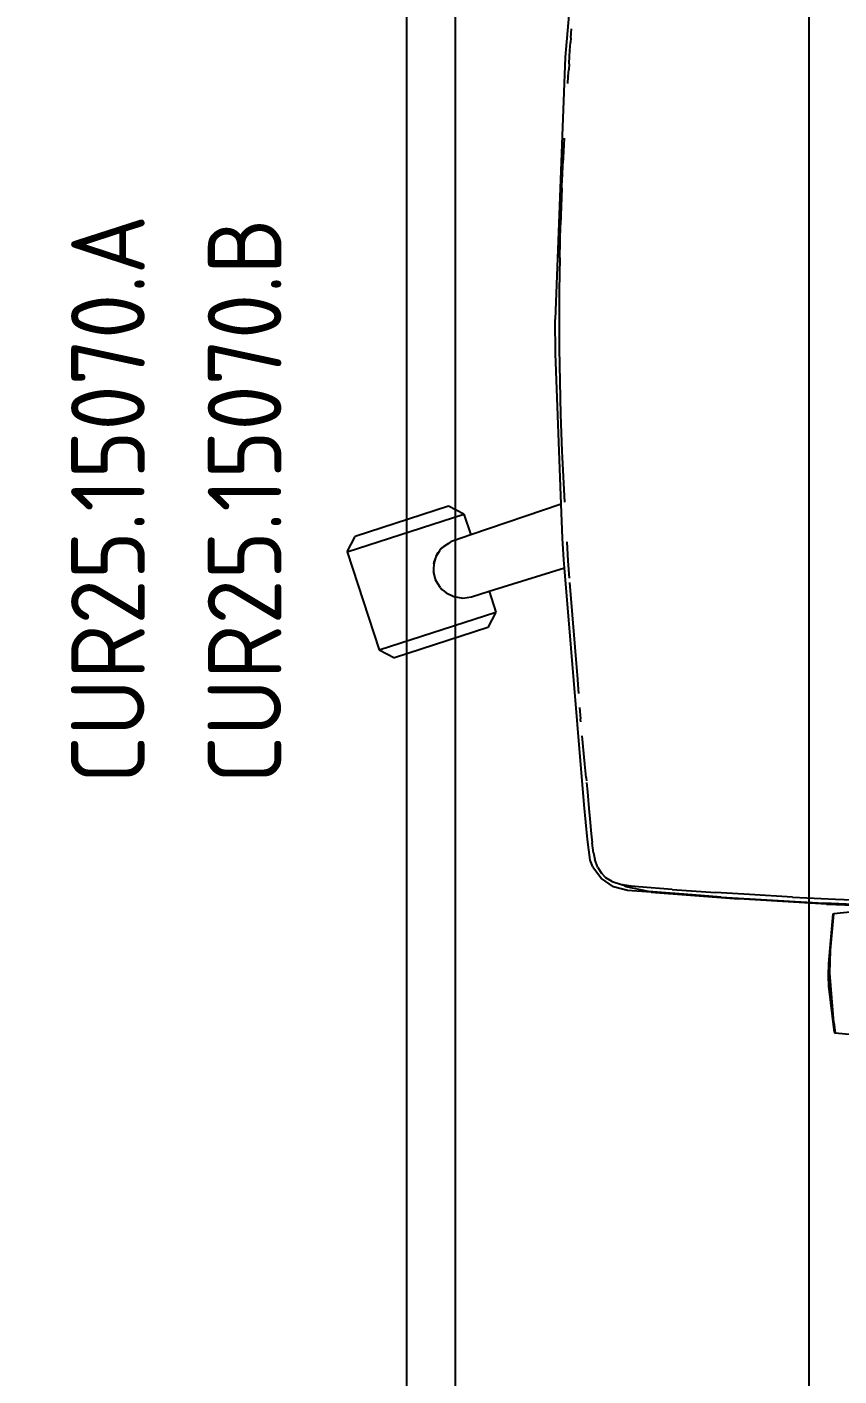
# Model space of a CAD drawing. Header units: millimetres. Extents: x 151130 to 215929, y 2134 to 34533.
# Drawn here: x 161186 to 161517, y 26414 to 26964 of the extents above; entities that cross this region are included whole.
import ezdxf

# ---------------------------------------------------------------- set-up
doc = ezdxf.new("R2010")
doc.units = ezdxf.units.MM
for name, color, linetype in [('MUEBLES', 8, 'Continuous'), ('OH CUBIERTA', 3, 'Continuous'), ('OH!-Furniture', 7, 'Continuous'), ('OH!_LAM- A', 4, 'Continuous'), ('OH-_LAM-B', 6, 'Continuous')]:
    doc.layers.add(name, color=color, linetype=linetype)
doc.styles.get("Standard").update_dxf_attribs({"font": 'isocp2.shx'})

# ---------------------------------------------------------------- blocks, each defined once
blk = doc.blocks.new('CUR25.15070')
at = {"layer": 'OH CUBIERTA'}
blk.add_lwpolyline([(0, 0), (0, 700), (1500, 700), (1500, 0)], close=True, dxfattribs=at)
at = {"layer": 'OH!_LAM- A', "insert": (622.28, 300.74), "char_height": 50, "width": 489.7613, "attachment_point": 1}
blk.add_mtext('{\\H0.6x;CUR25.15070.A}', dxfattribs=at)
at = {"layer": 'OH-_LAM-B', "insert": (622.28, 245.03), "char_height": 50, "width": 489.7613, "attachment_point": 1}
blk.add_mtext('{\\H0.6x;CUR25.15070.B}', dxfattribs=at)
blk = doc.blocks.new('SILLA YON')
for p, q in [((524.56, 187.04), (532.1, 98.1)), ((529.83, 105.98), (529.58, 109.65)), ((529.83, 105.98), (529.95, 104.05)), ((530.18, 100.83), (529.95, 104.05)), ((530.18, 100.83), (530.2, 100.72)), ((530.19, 100.68), (530.2, 100.72)), ((530.32, 98.47), (530.19, 100.68)), ((530.56, 95.47), (530.32, 98.47)), ((530.56, 95.47), (530.69, 92.91)), ((532.1, 98.1), (536.18, -8.78)), ((530.87, 90.32), (530.69, 92.91)), ((530.87, 90.32), (530.89, 90.22)), ((530.88, 90.18), (530.89, 90.22)), ((531.06, 87.34), (530.88, 90.18)), ((532.53, 65.05), (532.79, 59.68)), ((532.79, 59.68), (533.05, 54.94)), ((533.04, 54.32), (533.05, 54.94)), ((533.26, 49.9), (533.04, 54.32)), ((533.26, 49.9), (533.29, 49.66)), ((533.28, 49.58), (533.29, 49.66)), ((533.3, 48.94), (533.28, 49.58)), ((533.5, 44.72), (533.3, 48.94)), ((533.5, 44.72), (534.03, 29.8)), ((534.36, 16.37), (534.03, 29.8)), ((534.36, 16.37), (534.56, 2.93)), ((534.56, 2.93), (534.59, -0.1)), ((534.59, -0.1), (534.61, -3.12)), ((534.61, -3.12), (534.62, -6.15)), ((534.62, -6.15), (534.62, -8.89)), ((534.62, -8.89), (534.62, -11.63)), ((536.11, -22.7), (536.18, -8.78)), ((534.61, -14.65), (534.59, -17.68)), ((534.62, -11.63), (534.61, -14.65)), ((534.56, -20.71), (534.36, -34.15)), ((534.59, -17.68), (534.56, -20.71)), ((533.79, -84.17), (536.11, -22.7)), ((534.36, -34.15), (534.03, -47.57)), ((534.03, -47.57), (533.5, -62.5)), ((533.5, -62.5), (532.36, -83.27)), ((533.27, -98.01), (533.79, -84.17)), ((533.79, -84.17), (570.62, -96.62)), ((573.38, -88.15), (579.68, -84.94)), ((579.68, -84.94), (617.72, -97.3)), ((573.38, -88.15), (570.62, -96.62)), ((620.93, -103.6), (573.38, -88.15)), ((532.62, -106.85), (533.27, -98.01)), ((570.62, -96.62), (577.71, -99.02)), ((620.93, -103.6), (617.72, -97.3)), ((531.47, -99.49), (531.05, -107.19)), ((577.71, -99.02), (578.55, -99.4)), ((578.55, -99.4), (579.63, -100.09)), ((581.58, -101.27), (579.63, -100.09)), ((579.63, -100.09), (581.55, -101.33)), ((581.55, -101.33), (582.65, -102.2)), ((581.58, -101.27), (582.65, -102.2)), ((582.65, -102.2), (583.31, -103.17)), ((583.94, -103.86), (583.31, -103.17)), ((583.31, -103.17), (583.83, -103.93)), ((584.73, -105.35), (583.83, -103.93)), ((584.73, -105.35), (583.94, -103.86)), ((620.93, -103.6), (607.95, -143.55)), ((531.05, -107.19), (530.48, -114.27)), ((532.35, -110.02), (532.62, -106.85)), ((584.73, -105.35), (584.96, -106.06)), ((584.96, -106.06), (585.39, -107.03)), ((584.96, -106.06), (585.72, -108.45)), ((585.72, -108.45), (585.39, -107.03)), ((585.72, -108.45), (585.76, -110.78)), ((524.35, -206.72), (532.35, -110.02)), ((563.15, -119.63), (532.35, -110.02)), ((582.98, -118.21), (584.84, -115.27)), ((584.84, -115.27), (584.97, -114.98)), ((584.99, -114.74), (584.97, -114.98)), ((584.99, -114.74), (585.72, -112.12)), ((585.78, -111.91), (585.72, -112.12)), ((585.76, -110.78), (585.8, -111.71)), ((585.78, -111.91), (585.8, -111.71)), ((530.34, -116.04), (527.14, -155.64)), ((563.15, -119.63), (560.4, -128.1)), ((570.29, -121.86), (563.15, -119.63)), ((580.66, -120.25), (577.49, -121.79)), ((581.4, -119.61), (580.66, -120.25)), ((582.98, -118.21), (581.4, -119.61)), ((582.39, -118.85), (581.4, -119.61)), ((582.98, -118.21), (582.39, -118.85)), ((573.9, -122.4), (570.29, -121.86)), ((577.49, -121.79), (573.9, -122.4)), ((560.4, -128.1), (563.61, -134.4)), ((607.95, -143.55), (560.4, -128.1)), ((563.61, -134.4), (601.65, -146.76)), ((607.95, -143.55), (601.65, -146.76)), ((527.14, -155.68), (526.68, -161.35)), ((526.22, -167.07), (525.85, -171.61)), ((525.74, -172.82), (525.82, -171.95)), ((525.82, -171.91), (525.85, -171.61)), ((525.82, -171.91), (525.82, -171.95)), ((524.13, -190.06), (525.21, -178.53)), ((523.62, -195.55), (524.13, -190.09)), ((524.13, -190.06), (524.13, -190.09)), ((523.43, -197.57), (523.07, -201.39)), ((523.6, -195.78), (523.49, -196.9)), ((523.62, -195.55), (523.6, -195.78)), ((523.07, -201.39), (522.45, -208.14)), ((522.45, -208.14), (522.05, -212.37)), ((523.03, -220.84), (524.35, -206.72)), ((522.05, -212.37), (521.48, -218.54)), ((521.48, -218.54), (521.13, -222.14)), ((520.52, -226.28), (521.13, -222.14)), ((521.9, -229.25), (523.03, -220.84)), ((518.79, -232.22), (519.98, -228.93)), ((520.52, -226.28), (519.98, -228.93)), ((520.79, -232.04), (521.9, -229.25)), ((512.93, -238), (515.5, -236.42)), ((515.5, -236.42), (517.32, -234.59)), ((520.79, -232.04), (517.27, -236.8)), ((518.79, -232.22), (517.32, -234.59)), ((488.48, -241.16), (470.79, -242.42)), ((480.33, -243.44), (498.18, -242.01)), ((488.48, -241.16), (502.18, -240.08)), ((497.12, -242.37), (506.66, -241.62)), ((498.18, -242.01), (507.3, -240.15)), ((502.18, -240.08), (502.22, -240.08)), ((502.22, -240.08), (505.22, -239.83)), ((505.22, -239.83), (508.69, -239.32)), ((506.66, -241.62), (512.43, -240.09)), ((507.3, -240.15), (508.69, -239.32)), ((509.21, -239.24), (508.69, -239.32)), ((512.93, -238), (509.21, -239.24)), ((512.43, -240.09), (517.27, -236.8)), ((421.88, -245.18), (407.78, -245.76)), ((425.61, -247.14), (414.28, -247.66)), ((414.41, -247.35), (426.66, -246.79)), ((439.43, -244.32), (421.88, -245.18)), ((425.61, -247.14), (461.47, -245.06)), ((468.51, -244.3), (426.66, -246.79)), ((439.43, -244.32), (457, -243.31)), ((457, -243.31), (470.79, -242.42)), ((497.12, -242.37), (461.47, -245.06)), ((468.51, -244.3), (480.33, -243.44)), ((408.11, -249.71), (422.65, -251.09)), ((423.91, -266), (422.65, -251.09)), ((423.04, -251.12), (422.65, -251.09)), ((423.04, -251.12), (424.81, -271.4)), ((424.29, -275.39), (423.91, -266)), ((424.81, -271.4), (424.89, -276.47)), ((422.64, -295.39), (424.29, -275.39)), ((424.89, -276.47), (424.81, -280.64)), ((424.81, -280.64), (422.48, -299.51)), ((422.64, -295.39), (422.07, -299.63)), ((422.07, -299.63), (407.86, -301.01)), ((422.27, -299.57), (422.07, -299.63)), ((422.27, -299.57), (422.48, -299.51))]:
    blk.add_line(p, q)
blk = doc.blocks.new('T2')
at = {"layer": 'MUEBLES'}
blk.add_lwpolyline([(55.5, -556), (1444.5, -556), (1444.5, -536), (55.5, -536)], close=True, dxfattribs=at)
at = {"layer": 'OH CUBIERTA'}
blk.add_blockref('CUR25.15070', (0, -700), dxfattribs=at)
at = {"layer": 'OH!-Furniture', "xscale": -1, "rotation": 270}
blk.add_blockref('SILLA YON', (820.32, -1132.8, -3132), dxfattribs=at)

msp = doc.modelspace()

# ---------------------------------------------------------------- block references
at = {"color": 5, "rotation": 90}
msp.add_blockref('T2', (160804.88, 26033.22), dxfattribs=at)

doc.saveas('drawing.dxf')
